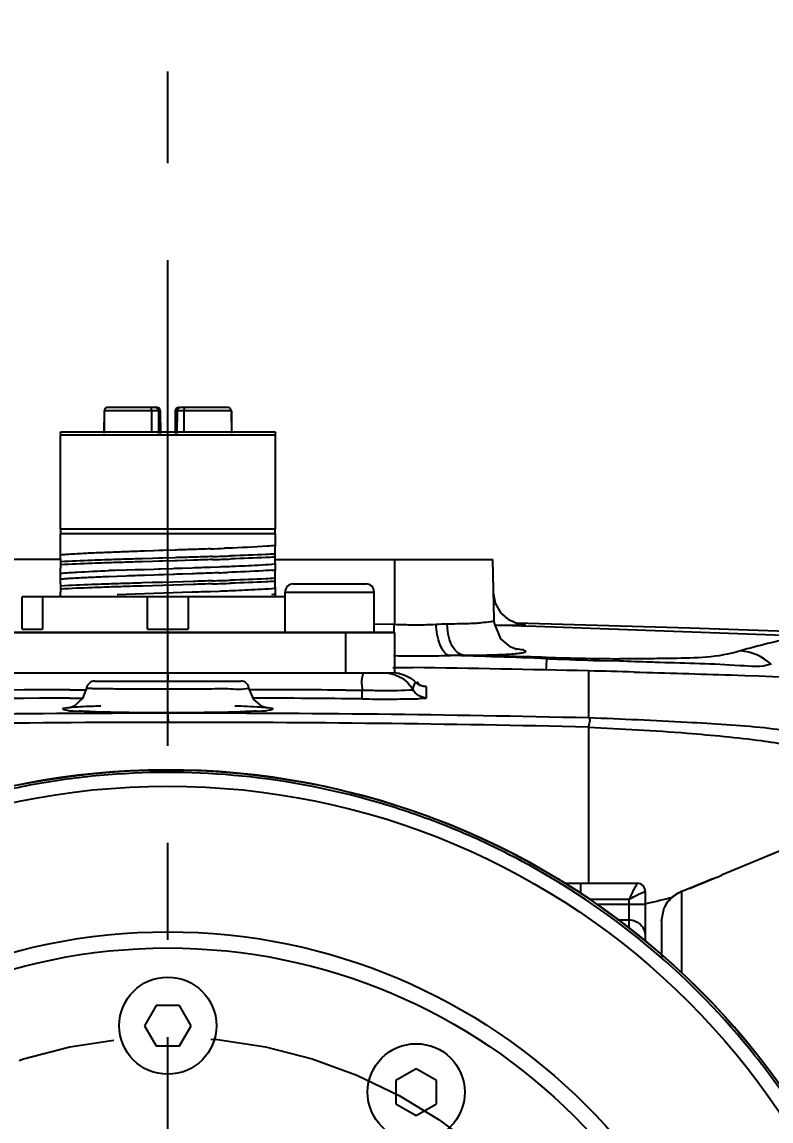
# Model space of a CAD drawing. Header units: millimetres. Extents: x 4086 to 8300, y 123 to 1549.
# Drawn here: x 7149.97 to 7161.54, y 846.44 to 863.42 of the extents above; entities that cross this region are included whole.
import ezdxf

# ---------------------------------------------------------------- set-up
doc = ezdxf.new("R2010")
doc.units = ezdxf.units.MM
doc.linetypes.add('CENTER', pattern=[0.6, 0.375, -0.075, 0.075, -0.075])
for name, color, linetype in [('中心线', 7, 'Continuous'), ('外形图', 7, 'Continuous'), ('尺寸标注', 7, 'Continuous'), ('整机图形', 7, 'Continuous')]:
    doc.layers.add(name, color=color, linetype=linetype)
doc.styles.add('思源黑', font='SourceHanSansCN-Normal.ttf')
doc.dimstyles.new('尺寸标注_1_4比例', dxfattribs={"dimtxt": 7, "dimasz": 6, "dimexe": 2, "dimexo": 1.5, "dimgap": 1, "dimtad": 1, "dimdec": 1, "dimlfac": 4, "dimdsep": 46, "dimtxsty": '思源黑', "dimcen": 0.09, "dimadec": 0, "dimazin": 0, "dimtp": 0.01, "dimtm": 0.01, "dimtfac": 1, "dimtdec": 1, "dimtofl": 0, "dimtmove": 0, "dimatfit": 3, "dimfxl": 1, "dimtolj": 1, "dimarcsym": 0})

# ---------------------------------------------------------------- blocks, each defined once
blk = doc.blocks.new('*D958')
at = {"layer": 'Defpoints', "color": 0}
for p in [(7181.006, 869.331), (7122.846, 830.481), (7181.006, 827.828)]:
    blk.add_point(p, dxfattribs=at)
at = {"layer": '尺寸标注', "color": 0, "lineweight": -2}
for p, q in [((7122.846, 831.981), (7122.846, 871.331)), ((7181.006, 829.328), (7181.006, 871.331)), ((7128.846, 869.331), (7175.006, 869.331))]:
    blk.add_line(p, q, dxfattribs=at)
at = {"layer": '尺寸标注', "color": 0}
for points in [[(7128.846, 870.331), (7128.846, 868.331), (7122.846, 869.331)], [(7175.006, 868.331), (7175.006, 870.331), (7181.006, 869.331)]]:
    blk.add_solid(points, dxfattribs=at)
at = {"layer": '尺寸标注', "color": 0, "insert": (7151.926, 873.96), "char_height": 7, "attachment_point": 5, "style": '思源黑'}
blk.add_mtext('\\A1;232.6', dxfattribs=at)
blk = doc.blocks.new('*D990')
at = {"layer": 'Defpoints', "color": 0}
for p in [(7182.866, 882.152), (7182.866, 707.18), (7121.564, 706.117)]:
    blk.add_point(p, dxfattribs=at)
at = {"layer": '尺寸标注', "color": 0, "lineweight": -2}
for p, q in [((7121.564, 707.617), (7121.564, 884.152)), ((7182.866, 708.68), (7182.866, 884.152)), ((7127.564, 882.152), (7176.866, 882.152))]:
    blk.add_line(p, q, dxfattribs=at)
at = {"layer": '尺寸标注', "color": 0}
for points in [[(7127.564, 883.152), (7127.564, 881.152), (7121.564, 882.152)], [(7176.866, 881.152), (7176.866, 883.152), (7182.866, 882.152)]]:
    blk.add_solid(points, dxfattribs=at)
at = {"layer": '尺寸标注', "color": 0, "insert": (7152.215, 886.777), "char_height": 7, "attachment_point": 5, "style": '思源黑'}
blk.add_mtext('\\A1;245.2', dxfattribs=at)

msp = doc.modelspace()

# ---------------------------------------------------------------- linework, layer by layer
at = {"layer": '中心线', "linetype": 'CENTER', "ltscale": 20}
msp.add_line((7152.2176, 840.2368), (7152.2176, 862.6542), dxfattribs=at)
msp.add_circle((7152.2176, 840.2368), 7.5, dxfattribs=at)
at = {"layer": '外形图'}
for p, q in [((7151.2355, 857.4123), (7151.2324, 857.0636)), ((7151.2353, 857.0635), (7151.2382, 857.4123)), ((7152.1015, 857.4123), (7151.2355, 857.4123)), ((7152.0228, 857.4618), (7151.2866, 857.4618)), ((7151.9647, 857.4123), (7151.964, 857.0868)), ((7152.0728, 857.4123), (7152.0758, 857.0629)), ((7152.0835, 857.4123), (7152.0863, 857.0629)), ((7152.1015, 857.4123), (7152.1046, 857.0632)), ((7152.3336, 857.4123), (7152.3306, 857.0632)), ((7153.1997, 857.4123), (7152.3336, 857.4123)), ((7152.3488, 857.0629), (7152.3517, 857.4123)), ((7152.3624, 857.4123), (7152.3593, 857.0629)), ((7153.1485, 857.4618), (7152.4124, 857.4618)), ((7152.4712, 857.0868), (7152.4704, 857.4123)), ((7153.1969, 857.4123), (7153.1999, 857.0635)), ((7153.1997, 857.4123), (7153.2027, 857.0636)), ((7150.5551, 857.0801), (7150.5801, 857.0868)), ((7150.5577, 855.5868), (7150.5577, 857.0368)), ((7153.8774, 857.0368), (7150.5577, 857.0368)), ((7150.5801, 857.0868), (7153.8551, 857.0868)), ((7153.8801, 857.0801), (7153.8551, 857.0868)), ((7153.8774, 857.0368), (7153.8774, 855.5868)), ((7150.5577, 855.5868), (7153.8774, 855.5868)), ((7150.5603, 855.1826), (7150.5603, 855.5118)), ((7153.8748, 855.5118), (7150.5603, 855.5118)), ((7153.8748, 855.5118), (7153.8748, 855.3286)), ((7153.1399, 855.2884), (7153.0945, 855.2867)), ((7150.5551, 855.1118), (7149.1551, 855.1118)), ((7151.9825, 855.1312), (7151.8274, 855.1265)), ((7152.0029, 855.2483), (7151.8567, 855.2433)), ((7152.0799, 855.1342), (7151.9825, 855.1312)), ((7152.0809, 855.2509), (7152.0029, 855.2483)), ((7152.1087, 855.1351), (7152.0799, 855.1342)), ((7152.1097, 855.2519), (7152.0809, 855.2509)), ((7152.1391, 855.136), (7152.1087, 855.1351)), ((7152.1506, 855.2533), (7152.1097, 855.2519)), ((7152.3264, 855.1417), (7152.1391, 855.136)), ((7152.3254, 855.2592), (7152.1506, 855.2533)), ((7152.3542, 855.2602), (7152.3254, 855.2592)), ((7152.3552, 855.1426), (7152.3264, 855.1417)), ((7152.6077, 855.1035), (7152.3609, 855.0959)), ((7153.8708, 855.1981), (7153.8708, 855.1512)), ((7153.8801, 855.1118), (7157.2372, 855.1118)), ((7155.7176, 855.1118), (7155.7176, 854.1134)), ((7155.7176, 855.1118), (7155.7176, 854.1134)), ((7157.2616, 854.1799), (7157.2372, 855.1118)), ((7150.5644, 855.0319), (7150.5644, 855.0788)), ((7151.4375, 854.947), (7151.573, 854.952)), ((7151.573, 854.952), (7151.7131, 854.957)), ((7151.7131, 854.957), (7151.8567, 854.9621)), ((7151.9825, 855.0844), (7151.8274, 855.0796)), ((7151.8567, 854.9621), (7152.0029, 854.9671)), ((7152.0795, 855.0874), (7151.9825, 855.0844)), ((7152.0029, 854.9671), (7152.0784, 854.9696)), ((7152.0784, 854.9696), (7152.1072, 854.9706)), ((7152.1083, 855.0882), (7152.0795, 855.0874)), ((7152.1072, 854.9706), (7152.2988, 854.9771)), ((7152.1391, 855.0892), (7152.1083, 855.0882)), ((7152.3268, 855.0949), (7152.1391, 855.0892)), ((7152.2988, 854.9771), (7152.3278, 854.9781)), ((7152.3609, 855.0959), (7152.3268, 855.0949)), ((7152.3278, 854.9781), (7152.3566, 854.9791)), ((7152.3566, 854.9791), (7152.4464, 854.9821)), ((7152.4464, 854.9821), (7152.5924, 854.9872)), ((7152.8754, 854.9972), (7153.0104, 855.0022)), ((7153.8748, 855.0474), (7153.8748, 854.9536)), ((7150.5603, 854.8076), (7150.5603, 854.9013)), ((7151.4375, 854.8532), (7151.3075, 854.8482)), ((7151.573, 854.8582), (7151.4375, 854.8532)), ((7152.0029, 854.8733), (7151.8567, 854.8683)), ((7152.1391, 854.761), (7151.9825, 854.7562)), ((7152.0776, 854.8758), (7152.0029, 854.8733)), ((7152.1064, 854.8768), (7152.0776, 854.8758)), ((7152.1506, 854.8783), (7152.1064, 854.8768)), ((7152.2961, 854.7658), (7152.1391, 854.761)), ((7152.2988, 854.8833), (7152.1506, 854.8783)), ((7152.4526, 854.7705), (7152.2961, 854.7658)), ((7152.3287, 854.8844), (7152.2988, 854.8833)), ((7152.3575, 854.8853), (7152.3287, 854.8844)), ((7152.4464, 854.8883), (7152.3575, 854.8853)), ((7152.5924, 854.8934), (7152.4464, 854.8883)), ((7152.6077, 854.7753), (7152.4526, 854.7705)), ((7153.8708, 854.8231), (7153.8708, 854.7762)), ((7150.5644, 854.6569), (7150.5644, 854.7038)), ((7151.9825, 854.7562), (7151.8274, 854.7515)), ((7151.9825, 854.7094), (7151.8274, 854.7046)), ((7151.8566, 854.5871), (7152.0027, 854.5921)), ((7152.1391, 854.7142), (7151.9825, 854.7094)), ((7152.0027, 854.5921), (7152.1504, 854.5971)), ((7152.2961, 854.7189), (7152.1391, 854.7142)), ((7152.1504, 854.5971), (7152.2987, 854.6021)), ((7152.4526, 854.7237), (7152.2961, 854.7189)), ((7152.2987, 854.6021), (7152.4463, 854.6071)), ((7152.4463, 854.6071), (7152.5923, 854.6122)), ((7152.6077, 854.7285), (7152.4526, 854.7237)), ((7152.8753, 854.6222), (7153.0104, 854.6272)), ((7153.8748, 854.6724), (7153.8748, 854.5786)), ((7154.0301, 853.9868), (7154.0301, 854.6118)), ((7154.0301, 854.6118), (7155.4051, 854.6118)), ((7154.0301, 853.9868), (7154.0301, 854.6118)), ((7154.0301, 854.6118), (7155.4051, 854.6118)), ((7154.1551, 854.7368), (7155.2801, 854.7368)), ((7154.1551, 854.7368), (7155.2801, 854.7368)), ((7155.4051, 853.9868), (7155.4051, 854.6118)), ((7155.4051, 853.9868), (7155.4051, 854.6118)), ((7157.2794, 854.4377), (7157.2508, 854.5918)), ((7149.9676, 854.0393), (7149.9676, 854.5368)), ((7154.0301, 854.5368), (7149.9676, 854.5368)), ((7150.2807, 854.5368), (7150.2807, 854.0393)), ((7151.4373, 854.572), (7151.5728, 854.577)), ((7151.5728, 854.577), (7151.7129, 854.582)), ((7151.7129, 854.582), (7151.8566, 854.5871)), ((7151.9045, 854.0393), (7151.9045, 854.5368)), ((7152.5307, 854.5368), (7152.5307, 854.0393)), ((7157.3674, 854.2839), (7157.2794, 854.4377)), ((7155.4089, 854.1226), (7155.7176, 854.1134)), ((7155.4089, 854.1226), (7155.7176, 854.1134)), ((7155.7164, 854.0739), (7155.7176, 854.1134)), ((7155.7164, 854.0739), (7155.7176, 854.1134)), ((7157.683, 854.0862), (7157.259, 854.1004)), ((7160.2795, 854.0516), (7157.6033, 854.1317)), ((7157.9015, 854.0789), (7157.683, 854.0862)), ((7142.7176, 853.9868), (7155.7176, 853.9868)), ((7155.7176, 853.9868), (7142.7176, 853.9868)), ((7149.9676, 854.0393), (7150.2807, 854.0393)), ((7151.9045, 854.0393), (7152.5307, 854.0393)), ((7154.9676, 853.3618), (7154.9676, 853.9868)), ((7154.9676, 853.3618), (7154.9676, 853.9868)), ((7155.7137, 853.9868), (7155.7164, 854.0739)), ((7155.7137, 853.9868), (7155.7164, 854.0739)), ((7155.7176, 853.9868), (7155.7176, 853.3618)), ((7155.7176, 853.9868), (7155.7176, 853.3618)), ((7162.4413, 853.9769), (7160.2795, 854.0516)), ((7155.6939, 853.4477), (7156.004, 853.4437)), ((7159.1957, 853.5427), (7158.9816, 853.5497)), ((7142.7176, 853.3618), (7155.7176, 853.3618)), ((7151.0882, 853.2368), (7153.347, 853.2368)), ((7152.2176, 853.3618), (7152.2176, 853.2368)), ((7152.2176, 852.7498), (7152.2176, 853.2368)), ((7158.7176, 853.393), (7158.7176, 852.6661)), ((7150.7022, 853.102), (7150.9644, 853.1029)), ((7150.9643, 853.1285), (7150.9019, 852.967)), ((7151.6115, 853.1166), (7151.7381, 853.116)), ((7151.7381, 853.116), (7151.8036, 853.1157)), ((7152.6315, 853.1157), (7152.697, 853.116)), ((7152.697, 853.116), (7152.8233, 853.1166)), ((7154.966, 853.0957), (7155.2192, 853.0939)), ((7155.2177, 852.9601), (7155.2192, 853.0939)), ((7155.2191, 853.1235), (7155.2192, 853.0939)), ((7156.0383, 853.211), (7156.0423, 853.2194)), ((7156.0423, 853.2194), (7156.0421, 853.2197)), ((7156.1178, 853.1692), (7156.0421, 853.2197)), ((7156.1668, 853.1545), (7156.1178, 853.1692)), ((7156.2164, 852.9761), (7156.2134, 853.1482)), ((7150.7026, 852.9722), (7150.9035, 852.9733)), ((7155.6657, 852.958), (7155.704, 852.9581)), ((7152.2176, 852.7498), (7152.2176, 852.7391)), ((7158.7176, 852.5243), (7158.7176, 850.1118)), ((7152.5267, 851.8577), (7152.5268, 851.8542)), ((7162.8426, 851.094), (7160.7723, 850.2368)), ((7160.636, 850.1805), (7160.5709, 850.1538)), ((7160.5709, 850.1538), (7160.636, 850.1805)), ((7158.3514, 850.1118), (7159.4676, 850.1118)), ((7158.5926, 850.1118), (7158.5926, 849.952)), ((7160.376, 850.0741), (7160.2743, 850.0327)), ((7160.2743, 850.0327), (7160.376, 850.0741)), ((7160.4219, 850.0928), (7160.376, 850.0741)), ((7160.376, 850.0741), (7160.4219, 850.0928)), ((7160.5029, 850.1259), (7160.4219, 850.0928)), ((7160.4219, 850.0928), (7160.5029, 850.1259)), ((7160.5709, 850.1538), (7160.5029, 850.1259)), ((7160.5029, 850.1259), (7160.5709, 850.1538)), ((7158.722, 849.8662), (7159.3426, 849.8662)), ((7159.3426, 849.4178), (7159.3426, 849.8662)), ((7159.5926, 849.9868), (7159.5926, 849.2183)), ((7160.1515, 849.9831), (7160.1515, 848.7276)), ((7158.8357, 849.7909), (7159.3426, 849.7909)), ((7159.8426, 849.5306), (7159.8871, 849.7368)), ((7159.8882, 849.7391), (7159.8871, 849.7368)), ((7159.8871, 849.7368), (7159.8882, 849.7391)), ((7159.1712, 849.5469), (7159.3426, 849.5469)), ((7159.8426, 849.5306), (7159.8426, 848.9664)), ((7152.0372, 848.2243), (7151.8567, 847.9118)), ((7152.398, 848.2243), (7152.0372, 848.2243)), ((7152.5784, 847.9118), (7152.398, 848.2243)), ((7151.8567, 847.9118), (7152.0372, 847.5993)), ((7152.398, 847.5993), (7152.5784, 847.9118)), ((7152.0372, 847.5993), (7152.398, 847.5993)), ((7156.0551, 847.2444), (7155.7426, 847.064)), ((7156.3676, 847.064), (7156.0551, 847.2444)), ((7155.7426, 847.064), (7155.7426, 846.7032)), ((7156.3676, 846.7032), (7156.3676, 847.064)), ((7155.7426, 846.7032), (7156.0551, 846.5227)), ((7156.0551, 846.5227), (7156.3676, 846.7032))]:
    msp.add_line(p, q, dxfattribs=at)
for points in [[(7151.2599, 857.4535), (7151.2526, 857.4474), (7151.2465, 857.4399), (7151.242, 857.4313), (7151.2392, 857.422), (7151.2382, 857.4123)], [(7151.2866, 857.4618), (7151.2772, 857.4609), (7151.2682, 857.4581), (7151.2599, 857.4535)], [(7151.9647, 857.4123), (7151.965, 857.422), (7151.9657, 857.4313), (7151.9669, 857.4399), (7151.9684, 857.4474)], [(7151.9684, 857.4474), (7151.9703, 857.4535), (7151.9724, 857.4581), (7151.9748, 857.4609), (7151.9772, 857.4618)], [(7152.0698, 857.4474), (7152.0629, 857.4535), (7152.0549, 857.4581), (7152.0463, 857.4609), (7152.0272, 857.4606)], [(7152.0835, 857.4123), (7152.0825, 857.422), (7152.0799, 857.4313), (7152.0756, 857.4399), (7152.0698, 857.4474)], [(7152.3517, 857.4123), (7152.3526, 857.422), (7152.3553, 857.4313), (7152.3596, 857.4399), (7152.3653, 857.4474)], [(7152.3653, 857.4474), (7152.3723, 857.4535), (7152.3802, 857.4581), (7152.3888, 857.4609), (7152.3978, 857.4618)], [(7152.4579, 857.4618), (7152.4604, 857.4609), (7152.4627, 857.4581), (7152.4649, 857.4535), (7152.4667, 857.4474), (7152.4683, 857.4399), (7152.4695, 857.4313), (7152.4702, 857.422), (7152.4704, 857.4123)], [(7153.1886, 857.4399), (7153.1826, 857.4474), (7153.1753, 857.4535), (7153.1669, 857.4581), (7153.1579, 857.4609), (7153.1485, 857.4618)], [(7153.1969, 857.4123), (7153.1959, 857.422), (7153.1931, 857.4313), (7153.1886, 857.4399)], [(7157.6838, 854.1104), (7157.6798, 854.1109), (7157.622, 854.1222), (7157.4945, 854.1757), (7157.3674, 854.2839)], [(7157.5913, 853.7291), (7157.5977, 853.728), (7157.5168, 853.761), (7157.3644, 853.8906), (7157.2654, 854.13), (7157.2616, 854.1798)], [(7153.7414, 852.8211), (7153.7415, 852.8212), (7153.6758, 852.8445), (7153.5453, 852.9505), (7153.4709, 853.1285)], [(7150.9019, 852.967), (7150.7691, 852.8494), (7150.7032, 852.8235)]]:
    msp.add_lwpolyline(points, dxfattribs=at)
for centre, radius in [((7152.2176, 840.2368), 11.625), ((7152.2176, 840.2368), 11.375), ((7152.2176, 840.2368), 9.125), ((7152.2176, 840.2369), 9.125), ((7152.2176, 840.2369), 8.875), ((7152.2176, 847.9118), 0.75), ((7156.0551, 846.8836), 0.75)]:
    msp.add_circle(centre, radius, dxfattribs=at)
for centre, radius, start, end in [((7152.0228, 857.4118), 0.05, 0.5, 90), ((7152.0515, 857.4118), 0.05, 0.5, 115.43133), ((7152.3836, 857.4118), 0.05, 64.56867, 179.5), ((7152.4124, 857.4118), 0.05, 90, 179.5), ((7150.0357, 933.7), 78.473, 272.07382, 272.233889), ((7151.114, 848.9745), 6.233, 93.8894, 94.34211), ((7152.7206, 818.3853), 36.8649, 92.38897, 92.615), ((7153.3305, 803.7049), 51.558, 92.24874, 92.38614), ((7155.5442, 731.5137), 123.6686, 91.862075, 91.993793), ((7154.963, 762.138), 93.157, 92.085498, 92.248928), ((7156.6199, 716.4254), 138.8996, 91.965178, 92.082287), ((7149.6173, 957.6066), 102.4996, 271.840537, 271.99946), ((7148.891, 978.7164), 123.6687, 271.862075, 271.993793), ((7154.8178, 752.6232), 102.4998, 91.840537, 91.999459), ((7153.8843, 789.9877), 65.0054, 92.15709, 92.27179), ((7148.0144, 988.1764), 133.2679, 271.968587, 272.090344), ((7151.1874, 904.4888), 49.5201, 272.25962, 272.40191), ((7153.5722, 858.0112), 3.0725, 274.5987, 275.65189), ((7151.114, 848.5995), 6.233, 93.8894, 94.34211), ((7152.7206, 818.0103), 36.8649, 92.38897, 92.615), ((7153.3305, 803.3299), 51.558, 92.24874, 92.38614), ((7156.6199, 716.0504), 138.8996, 91.965178, 92.082287), ((7149.6173, 957.2316), 102.4996, 271.840537, 271.99946), ((7150.5917, 918.8165), 63.9538, 272.167446, 272.283488), ((7139.3837, 854.9361), 11.1841, 357.95426, 358.56952), ((7155.5442, 731.1387), 123.6686, 91.862075, 91.993793), ((7154.8178, 752.2482), 102.4998, 91.840537, 91.999459), ((7148.0132, 987.8354), 133.3019, 271.968566, 272.090288), ((7148.891, 978.3414), 123.6687, 271.862075, 271.993793), ((7151.187, 904.1233), 49.5296, 272.25953, 272.40188), ((7154.1551, 854.6118), 0.125, 90, 180), ((7154.1551, 854.6118), 0.125, 90, 180), ((7155.2801, 854.6118), 0.125, 0, 90), ((7155.2801, 854.6118), 0.125, 0, 90), ((7153.5784, 857.5694), 3.0054, 274.67263, 275.66007), ((7157.8409, 854.4205), 3.9692, 177.71664, 178.10558), ((7156.085, 863.0975), 8.9917, 267.6581, 269.25144), ((7156.1001, 863.5587), 9.4531, 267.68066, 268.69476), ((7157.5318, 851.7745), 2.3413, 86.08206, 86.41185), ((7130.0138, 32.4814), 822.0706, 87.7393803, 88.0559412), ((7152.8299, 717.9915), 135.6924, 87.786018, 88.425626), ((7156.67, 873.4988), 19.8648, 270.33654, 271.51395), ((7146.5919, 427.8459), 425.9104, 88.455923, 88.628401), ((7160.451, 941.4989), 87.9295, 268.447302, 268.630787), ((7160.9733, 926.4078), 72.8831, 267.718574, 267.85025), ((7164.072, 1007.5083), 154.0427, 267.830028, 268.106305), ((7159.6288, 906.2077), 52.6288, 268.60757, 269.31255), ((7159.4723, 894.6756), 41.0956, 269.33784, 269.6211), ((7152.3723, 586.3198), 267.1485, 88.638999, 89.22109), ((7151.0882, 853.1118), 0.125, 90, 172.32454), ((7153.347, 853.1118), 0.125, 7.67497, 90), ((7155.6931, 852.863), 0.4988, 77.91102, 88.65241), ((7153.5986, 638.2106), 215.2433, 88.449261, 88.637245), ((7152.2192, 438.131), 414.9738, 90.209445, 91.243353), ((7151.9272, 911.2936), 58.1778, 269.413122, 269.689041), ((7152.211, 968.91), 115.795, 269.798411, 270.003239), ((7152.2175, 438.3191), 414.7858, 89.62034, 89.82688), ((7155.8837, 854.3849), 1.2881, 272.78172, 273.52484), ((7155.5726, 852.866), 0.4907, 29.08908, 37.36859), ((7155.9189, 853.8177), 0.7198, 273.50486, 274.60183), ((7152.2178, 576.4719), 276.5045, 90.313978, 91.864687), ((7152.2176, 576.4841), 276.4923, 89.378288, 89.7268), ((7155.632, 890.9986), 38.0407, 269.37599, 269.71006), ((7155.6041, 884.7013), 31.7434, 269.70284, 270.1111), ((7152.4176, 581.1921), 271.5471, 90.042204, 91.487222), ((7152.4171, 581.1092), 271.63, 88.670611, 90.042091), ((7152.4219, 581.2987), 271.2986, 90.042229, 91.487263), ((7152.4216, 581.2629), 271.3345, 88.670399, 90.042156), ((7152.2176, 840.2368), 11.625, 262.871, 247.12901), ((7152.2176, 840.2368), 11.625, 262.87101, 247.12901), ((7132.4444, 918.6511), 74.0472, 292.378548, 292.492695), ((7132.4445, 918.651), 74.047, 292.378548, 292.492696), ((7159.4676, 849.9868), 0.125, 0, 90), ((7157.8383, 857.8772), 8.2692, 282.4873, 285.25244), ((7160.3375, 849.5223), 0.4969, 111.98688, 115.49947), ((7157.7207, 858.3894), 8.7946, 282.27752, 282.51397), ((7160.3207, 849.5296), 0.4806, 147.28331, 154.15372)]:
    msp.add_arc(centre, radius, start, end, dxfattribs=at)
for points, knots in [([(7150.5551, 857.0801), (7150.5566, 857.081), (7150.5554, 857.0757), (7150.5652, 857.0656), (7150.5577, 857.0492), (7150.5577, 857.0368)], [0, 0, 0, 0, 0.1208051, 0.1541315, 1, 1, 1, 1]), ([(7153.8801, 857.0801), (7153.8785, 857.081), (7153.8797, 857.0757), (7153.8699, 857.0656), (7153.8774, 857.0492), (7153.8774, 857.0368)], [0, 0, 0, 0, 0.1208001, 0.1541482, 1, 1, 1, 1]), ([(7150.5577, 855.5868), (7150.5583, 855.5762), (7150.5592, 855.5512), (7150.5599, 855.5262), (7150.5603, 855.5118)], [0, 0, 0, 0, 0.4257238, 1, 1, 1, 1]), ([(7153.8748, 855.5118), (7153.8752, 855.5262), (7153.8759, 855.5512), (7153.8769, 855.5762), (7153.8774, 855.5868)], [0, 0, 0, 0, 0.5742651, 1, 1, 1, 1]), ([(7153.8748, 855.3286), (7153.8336, 855.3245), (7153.5889, 855.3062), (7153.3437, 855.2966), (7153.1399, 855.2884)], [0, 0, 0, 0, 0.168749, 1, 1, 1, 1]), ([(7151.2416, 855.1074), (7151.1759, 855.1051), (7150.9501, 855.0969), (7150.7243, 855.0878), (7150.5644, 855.0788)], [0, 0, 0, 0, 0.2909804, 1, 1, 1, 1]), ([(7151.0386, 855.2118), (7151.0056, 855.2103), (7150.8897, 855.2048), (7150.7739, 855.1987), (7150.6912, 855.1931)], [0, 0, 0, 0, 0.2855787, 1, 1, 1, 1]), ([(7153.8708, 855.1981), (7153.8244, 855.1955), (7153.5988, 855.184), (7153.373, 855.1757), (7153.1935, 855.1694)], [0, 0, 0, 0, 0.2054193, 1, 1, 1, 1]), ([(7153.8708, 855.1512), (7153.8245, 855.1486), (7153.5988, 855.1372), (7153.373, 855.1288), (7153.1935, 855.1226)], [0, 0, 0, 0, 0.2054183, 1, 1, 1, 1]), ([(7151.2416, 855.0605), (7151.1759, 855.0582), (7150.9501, 855.05), (7150.7243, 855.0408), (7150.5644, 855.0319)], [0, 0, 0, 0, 0.2909809, 1, 1, 1, 1]), ([(7150.6912, 854.9118), (7150.7322, 854.9146), (7150.9375, 854.9269), (7151.143, 854.9355), (7151.3075, 854.942)], [0, 0, 0, 0, 0.1997252, 1, 1, 1, 1]), ([(7153.8186, 854.9486), (7153.7768, 854.9452), (7153.5508, 854.9301), (7153.3244, 854.9208), (7153.1399, 854.9134)], [0, 0, 0, 0, 0.1849259, 1, 1, 1, 1]), ([(7153.2627, 855.0122), (7153.3284, 855.015), (7153.5325, 855.0244), (7153.7368, 855.0337), (7153.8748, 855.0474)], [0, 0, 0, 0, 0.3213216, 1, 1, 1, 1]), ([(7151.0386, 854.8368), (7151.0056, 854.8353), (7150.8897, 854.8298), (7150.7739, 854.8237), (7150.6912, 854.8181)], [0, 0, 0, 0, 0.2855787, 1, 1, 1, 1]), ([(7153.8708, 854.8231), (7153.8244, 854.8205), (7153.5988, 854.809), (7153.373, 854.8007), (7153.1935, 854.7944)], [0, 0, 0, 0, 0.2054193, 1, 1, 1, 1]), ([(7153.8708, 854.7762), (7153.8245, 854.7736), (7153.5988, 854.7622), (7153.373, 854.7538), (7153.1935, 854.7476)], [0, 0, 0, 0, 0.2054183, 1, 1, 1, 1]), ([(7151.2416, 854.7324), (7151.1759, 854.7301), (7150.9501, 854.7219), (7150.7243, 854.7128), (7150.5644, 854.7038)], [0, 0, 0, 0, 0.2909804, 1, 1, 1, 1]), ([(7151.2416, 854.6855), (7151.1759, 854.6832), (7150.9501, 854.675), (7150.7243, 854.6658), (7150.5644, 854.6569)], [0, 0, 0, 0, 0.2909809, 1, 1, 1, 1]), ([(7153.2627, 854.6372), (7153.3283, 854.64), (7153.5325, 854.6494), (7153.7368, 854.6587), (7153.8748, 854.6724)], [0, 0, 0, 0, 0.3213223, 1, 1, 1, 1]), ([(7156.558, 853.6326), (7156.492, 853.6553), (7156.394, 853.8361), (7156.3673, 854.0057), (7156.3624, 854.1139)], [0, 0, 0, 0, 0.3918388, 1, 1, 1, 1]), ([(7156.5349, 854.1204), (7156.6358, 854.1213), (7156.8089, 854.1257), (7157.0509, 854.1332), (7157.1648, 854.1538), (7157.262, 854.1619), (7157.2616, 854.1798)], [0, 0, 0, 0, 0.4128881, 0.7282638, 0.9267484, 1, 1, 1, 1]), ([(7156.7867, 853.6343), (7156.7519, 853.638), (7156.5741, 853.7375), (7156.5378, 853.9642), (7156.5349, 854.1204)], [0, 0, 0, 0, 0.1830279, 1, 1, 1, 1]), ([(7157.2774, 854.1024), (7157.3272, 854.1019), (7157.4694, 854.101), (7157.6116, 854.0992), (7157.704, 854.1022)], [0, 0, 0, 0, 0.3504516, 1, 1, 1, 1]), ([(7157.704, 854.1022), (7157.7151, 854.1025), (7157.7632, 854.106), (7157.707, 854.1093), (7157.6918, 854.1104)], [0, 0, 0, 0, 0.4224093, 1, 1, 1, 1]), ([(7162.4413, 853.9769), (7162.2606, 853.9839), (7161.7936, 853.8936), (7161.34, 853.7819), (7161.0627, 853.702)], [0, 0, 0, 0, 0.3851811, 1, 1, 1, 1]), ([(7155.7025, 853.6303), (7155.9194, 853.624), (7156.2048, 853.6207), (7156.4899, 853.6296), (7156.558, 853.6326)], [0, 0, 0, 0, 0.7608562, 1, 1, 1, 1]), ([(7157.1949, 853.6408), (7157.3074, 853.6439), (7157.4518, 853.649), (7157.6371, 853.664), (7157.6939, 853.6734), (7157.7571, 853.6855), (7157.7214, 853.7175), (7157.6661, 853.7181), (7157.6143, 853.7305), (7157.582, 853.7347)], [0, 0, 0, 0, 0.4622262, 0.6171202, 0.7171171, 0.76172, 0.7877131, 0.8661365, 1, 1, 1, 1]), ([(7158.072, 853.5826), (7158.0716, 853.5868), (7158.0707, 853.5931), (7158.0696, 853.5997), (7158.0684, 853.6016)], [0, 0, 0, 0, 0.6502312, 1, 1, 1, 1]), ([(7159.888, 853.5838), (7159.8375, 853.5829), (7159.6083, 853.5797), (7159.3791, 853.5797), (7159.2005, 853.5809)], [0, 0, 0, 0, 0.220704, 1, 1, 1, 1]), ([(7161.0627, 853.702), (7161.0184, 853.6889), (7160.638, 853.5831), (7160.236, 853.59), (7159.888, 853.5838)], [0, 0, 0, 0, 0.1171169, 1, 1, 1, 1]), ([(7159.8179, 853.5225), (7159.7694, 853.5241), (7159.562, 853.531), (7159.3546, 853.5376), (7159.1957, 853.5427)], [0, 0, 0, 0, 0.2339247, 1, 1, 1, 1]), ([(7161.536, 853.4948), (7161.3846, 853.4448), (7160.7939, 853.5035), (7160.2314, 853.5086), (7159.8179, 853.5225)], [0, 0, 0, 0, 0.2780631, 1, 1, 1, 1]), ([(7155.2168, 853.3618), (7155.238, 853.3618), (7155.1907, 853.2321), (7155.2189, 853.1817), (7155.2191, 853.1235)], [0, 0, 0, 0, 0.2669768, 1, 1, 1, 1]), ([(7159.4235, 853.3751), (7159.9218, 853.3616), (7161.5609, 853.3118), (7163.1996, 853.2437), (7164.339, 853.1777)], [0, 0, 0, 0, 0.3039806, 1, 1, 1, 1]), ([(7150.9643, 853.1285), (7150.9641, 853.1205), (7151.0155, 853.1335), (7151.0672, 853.1172), (7151.1921, 853.123), (7151.2793, 853.1194), (7151.3313, 853.1188)], [0, 0, 0, 0, 0.0657204, 0.2599331, 0.5753078, 1, 1, 1, 1]), ([(7152.8233, 853.1166), (7152.9313, 853.1172), (7153.1455, 853.1294), (7153.3665, 853.1012), (7153.4709, 853.1285)], [0, 0, 0, 0, 0.5001186, 1, 1, 1, 1]), ([(7155.2192, 853.0939), (7155.2958, 853.0932), (7155.5381, 853.0924), (7155.7807, 853.0902), (7155.9462, 853.0983)], [0, 0, 0, 0, 0.3162191, 1, 1, 1, 1]), ([(7155.9766, 853.1002), (7155.9828, 853.1007), (7155.9888, 853.1026), (7156.0013, 853.1024), (7156.0014, 853.1046)], [0, 0, 0, 0, 0.7344373, 1, 1, 1, 1]), ([(7156.2134, 853.1482), (7156.2133, 853.1526), (7156.1871, 853.1501), (7156.1758, 853.1546), (7156.1633, 853.1556)], [0, 0, 0, 0, 0.258393, 1, 1, 1, 1]), ([(7155.704, 852.9581), (7155.7747, 852.9583), (7155.8954, 852.9619), (7156.0685, 852.9566), (7156.1434, 852.9766), (7156.2166, 852.9642), (7156.2164, 852.9761)], [0, 0, 0, 0, 0.413184, 0.7307749, 0.930711, 1, 1, 1, 1]), ([(7150.7056, 852.8247), (7150.6693, 852.8213), (7150.5519, 852.8164), (7150.7164, 852.7678), (7150.8777, 852.7809), (7151.0706, 852.7646), (7151.1821, 852.7616)], [0, 0, 0, 0, 0.1568167, 0.2313345, 0.520644, 1, 1, 1, 1]), ([(7151.1831, 852.8494), (7151.1331, 852.8478), (7150.9738, 852.842), (7150.8145, 852.8349), (7150.7056, 852.8247)], [0, 0, 0, 0, 0.3139272, 1, 1, 1, 1]), ([(7151.1821, 852.7616), (7151.2589, 852.7596), (7151.604, 852.7521), (7151.9492, 852.7498), (7152.2176, 852.7498)], [0, 0, 0, 0, 0.2225788, 1, 1, 1, 1]), ([(7152.2176, 852.7391), (7152.2194, 852.7357), (7152.216, 852.6859), (7152.2215, 852.6407), (7152.2219, 852.5973)], [0, 0, 0, 0, 0.0821497, 1, 1, 1, 1]), ([(7152.2176, 852.7498), (7152.3106, 852.7498), (7152.6555, 852.7508), (7153.0004, 852.7549), (7153.2521, 852.7616)], [0, 0, 0, 0, 0.2697464, 1, 1, 1, 1]), ([(7153.2521, 852.7616), (7153.3633, 852.7645), (7153.5567, 852.7802), (7153.7165, 852.7686), (7153.8834, 852.8151), (7153.7684, 852.821), (7153.7332, 852.8244)], [0, 0, 0, 0, 0.4793602, 0.770077, 0.8472953, 1, 1, 1, 1]), ([(7153.7332, 852.8244), (7153.7043, 852.8271), (7153.5445, 852.8393), (7153.3843, 852.8452), (7153.253, 852.8494)], [0, 0, 0, 0, 0.1807353, 1, 1, 1, 1]), ([(7162.5794, 852.3356), (7162.4738, 852.3975), (7162.0729, 852.4321), (7161.307, 852.5369), (7160.1305, 852.6046), (7159.2262, 852.6487), (7158.7176, 852.6666)], [0, 0, 0, 0, 0.0945743, 0.2987343, 0.6066464, 1, 1, 1, 1]), ([(7158.719, 852.6661), (7158.7471, 852.6608), (7158.7236, 852.5823), (7158.718, 852.5432), (7158.718, 852.5243)], [0, 0, 0, 0, 0.6021679, 1, 1, 1, 1]), ([(7162.3416, 852.0642), (7162.3387, 852.0932), (7162.2382, 852.146), (7162.0667, 852.1961), (7161.762, 852.258), (7161.1487, 852.3468), (7160.1173, 852.4443), (7159.226, 852.4958), (7158.7176, 852.5181)], [0, 0, 0, 0, 0.0237645, 0.0756518, 0.1579649, 0.2708056, 0.5847924, 1, 1, 1, 1]), ([(7153.4904, 851.7539), (7152.8069, 851.8294), (7151.768, 851.8512), (7150.3995, 851.696), (7149.0497, 851.4198), (7147.4168, 850.8503), (7145.6109, 849.8308), (7144.0142, 848.5071), (7142.6776, 846.9213), (7141.6434, 845.1235), (7140.9444, 843.1709), (7140.6028, 841.1252), (7140.6293, 839.0514), (7141.0232, 837.0151), (7141.772, 835.081), (7142.852, 833.3103), (7144.2283, 831.7593), (7145.4522, 830.7971), (7146.329, 830.2527), (7146.7802, 830.001), (7147.2412, 829.7681), (7147.5547, 829.6255), (7147.7133, 829.5586)], [0, 0, 0, 0, 0.0624913, 0.093768, 0.1250446, 0.1875359, 0.2500272, 0.3125184, 0.3750097, 0.437501, 0.4999922, 0.5624835, 0.6249747, 0.687466, 0.7499573, 0.8124485, 0.8749398, 0.9374311, 0.9530736, 0.9687148, 0.9843584, 1, 1, 1, 1]), ([(7150.7793, 828.7371), (7150.9683, 828.7135), (7151.3477, 828.6778), (7151.9185, 828.6492), (7152.4901, 828.648), (7153.6304, 828.7034), (7155.3295, 828.9969), (7157.4713, 829.8248), (7159.4101, 831.0562), (7161.0697, 832.6437), (7162.3861, 834.5257), (7163.3081, 836.6292), (7163.8001, 838.8725), (7163.8428, 841.1689), (7163.4349, 843.4287), (7162.7316, 845.2104), (7161.9691, 846.5302), (7161.0805, 847.7687), (7159.747, 849.1434), (7158.1697, 850.2295), (7156.8005, 850.8996), (7155.3725, 851.4318), (7154.2464, 851.6704), (7153.4904, 851.7539)], [0, 0, 0, 0, 0.0156445, 0.0312904, 0.0469344, 0.0625797, 0.1250641, 0.1875487, 0.2500332, 0.3125178, 0.3750024, 0.4374869, 0.4999715, 0.562456, 0.6249406, 0.6874251, 0.7187054, 0.7499857, 0.8124703, 0.8749548, 0.9062351, 0.9375154, 1, 1, 1, 1]), ([(7159.4676, 850.1118), (7159.467, 850.1118), (7159.4664, 850.1091), (7159.4639, 850.1061), (7159.4607, 850.0992), (7159.456, 850.0906), (7159.4503, 850.0794), (7159.4407, 850.0608), (7159.4267, 850.0334), (7159.408, 849.9965), (7159.3873, 849.9554), (7159.3652, 849.9115), (7159.3502, 849.8815), (7159.3426, 849.8662)], [0, 0, 0, 0, 0.0057749, 0.0221188, 0.0487109, 0.0850354, 0.130423, 0.1841086, 0.3130749, 0.4652666, 0.6343105, 0.8143455, 1, 1, 1, 1]), ([(7159.3426, 849.8662), (7159.3729, 849.8815), (7159.4175, 849.9035), (7159.4748, 849.9317), (7159.5124, 849.95), (7159.5404, 849.9634), (7159.5594, 849.9724), (7159.5708, 849.9778), (7159.5795, 849.9816), (7159.5868, 849.9851), (7159.5896, 849.9857), (7159.5926, 849.9873), (7159.5926, 849.9868)], [0, 0, 0, 0, 0.3672142, 0.5370404, 0.6898158, 0.8189788, 0.8725582, 0.9176747, 0.9535493, 0.9795155, 0.9950677, 1, 1, 1, 1]), ([(7160.1236, 849.9708), (7160.0862, 849.953), (7159.9911, 849.8929), (7159.9184, 849.8024), (7159.8882, 849.7391)], [0, 0, 0, 0, 0.3716197, 1, 1, 1, 1]), ([(7159.9164, 849.7894), (7159.9258, 849.8041), (7159.9798, 849.8791), (7160.0561, 849.9386), (7160.1236, 849.9708)], [0, 0, 0, 0, 0.1898937, 1, 1, 1, 1]), ([(7159.3426, 849.7909), (7159.3588, 849.7909), (7159.3907, 849.7908), (7159.437, 849.7906), (7159.4797, 849.7902), (7159.5171, 849.7896), (7159.5443, 849.7891), (7159.5623, 849.7886), (7159.5729, 849.7882), (7159.5809, 849.7878), (7159.5873, 849.7876), (7159.5901, 849.7869), (7159.5926, 849.7869), (7159.5926, 849.7865)], [0, 0, 0, 0, 0.1949809, 0.3824563, 0.55525, 0.7067122, 0.8310283, 0.8814719, 0.9234325, 0.9565141, 0.9804021, 0.9948917, 1, 1, 1, 1]), ([(7159.3426, 849.5469), (7159.3751, 849.5469), (7159.4407, 849.5341), (7159.5238, 849.4789), (7159.5795, 849.3963), (7159.5926, 849.331), (7159.5926, 849.2987)], [0, 0, 0, 0, 0.2508006, 0.5011345, 0.7508038, 1, 1, 1, 1])]:
    msp.add_open_spline(points, degree=3, knots=knots, dxfattribs=at)
for points in [[(7152.5924, 855.2684), (7152.513, 855.2656), (7152.4336, 855.2629), (7152.3542, 855.2602)], [(7152.8754, 855.2784), (7152.7811, 855.275), (7152.6867, 855.2716), (7152.5924, 855.2684)], [(7153.8748, 855.3286), (7153.8731, 855.2851), (7153.8719, 855.2416), (7153.8708, 855.1981)], [(7150.6421, 855.1896), (7150.6148, 855.1875), (7150.5875, 855.1853), (7150.5603, 855.1826)], [(7150.5644, 855.0788), (7150.5633, 855.1134), (7150.5622, 855.148), (7150.5603, 855.1826)], [(7151.8274, 855.1265), (7151.7269, 855.1234), (7151.6263, 855.1202), (7151.5258, 855.1169)], [(7152.6077, 855.1503), (7152.5235, 855.1477), (7152.4394, 855.1451), (7152.3552, 855.1426)], [(7152.9094, 855.1599), (7152.8088, 855.1566), (7152.7083, 855.1534), (7152.6077, 855.1503)], [(7152.9094, 855.113), (7152.8088, 855.1097), (7152.7083, 855.1066), (7152.6077, 855.1035)], [(7153.8708, 855.1512), (7153.8719, 855.1166), (7153.873, 855.0819), (7153.8748, 855.0474)], [(7150.5603, 854.9013), (7150.562, 854.9448), (7150.5632, 854.9884), (7150.5644, 855.0319)], [(7151.8274, 855.0796), (7151.7269, 855.0765), (7151.6263, 855.0733), (7151.5258, 855.0701)], [(7153.0104, 855.0022), (7153.0536, 855.0039), (7153.0967, 855.0055), (7153.1399, 855.0072)], [(7153.8748, 854.9536), (7153.8731, 854.9101), (7153.8719, 854.8666), (7153.8708, 854.8231)], [(7150.5603, 854.9013), (7150.6039, 854.9057), (7150.6475, 854.9089), (7150.6912, 854.9118)], [(7150.6421, 854.8146), (7150.6148, 854.8125), (7150.5875, 854.8103), (7150.5603, 854.8076)], [(7150.5644, 854.7038), (7150.5633, 854.7384), (7150.5622, 854.773), (7150.5603, 854.8076)], [(7152.8754, 854.9034), (7152.7811, 854.9), (7152.6867, 854.8966), (7152.5924, 854.8934)], [(7152.9094, 854.7849), (7152.8088, 854.7816), (7152.7083, 854.7784), (7152.6077, 854.7753)], [(7153.0104, 854.9084), (7152.9654, 854.9067), (7152.9204, 854.905), (7152.8754, 854.9034)], [(7153.8708, 854.7762), (7153.8719, 854.7416), (7153.873, 854.7069), (7153.8748, 854.6724)], [(7151.8274, 854.7515), (7151.7269, 854.7484), (7151.6263, 854.7452), (7151.5258, 854.7419)], [(7151.8274, 854.7046), (7151.7269, 854.7015), (7151.6263, 854.6983), (7151.5258, 854.6951)], [(7152.9094, 854.738), (7152.8088, 854.7347), (7152.7083, 854.7316), (7152.6077, 854.7285)], [(7153.0104, 854.6272), (7153.0535, 854.6289), (7153.0966, 854.6305), (7153.1398, 854.6322)], [(7155.8848, 854.1081), (7156.044, 854.1045), (7156.2034, 854.105), (7156.3624, 854.1139)], [(7155.9675, 854.1066), (7156.0991, 854.105), (7156.2309, 854.1065), (7156.3624, 854.1139)], [(7156.3624, 854.1139), (7156.4186, 854.1171), (7156.475, 854.122), (7156.5312, 854.1178)], [(7155.7025, 853.6303), (7155.9876, 853.622), (7156.2731, 853.6199), (7156.558, 853.6326)], [(7156.558, 853.6326), (7156.6335, 853.6338), (7156.7091, 853.6359), (7156.7845, 853.6328)], [(7158.065, 853.4076), (7158.0671, 853.4659), (7158.0702, 853.5242), (7158.0719, 853.5825)], [(7161.5359, 853.4947), (7161.4118, 853.6141), (7161.2346, 853.692), (7161.0627, 853.702)], [(7155.5644, 853.3618), (7155.7126, 853.3618), (7155.8727, 853.2817), (7155.9626, 853.1639)], [(7155.7976, 853.3508), (7155.8433, 853.341), (7155.8879, 853.3243), (7155.9291, 853.3022)], [(7155.9291, 853.3022), (7155.9703, 853.2801), (7156.0088, 853.2521), (7156.0423, 853.2194)], [(7152.2176, 853.115), (7152.2875, 853.115), (7152.3574, 853.1151), (7152.4274, 853.1152)], [(7152.4274, 853.1152), (7152.4954, 853.1153), (7152.5634, 853.1155), (7152.6315, 853.1157)], [(7156.0014, 853.1046), (7156.0106, 853.141), (7156.0226, 853.1769), (7156.0383, 853.211)], [(7156.2164, 852.9761), (7156.1329, 852.9773), (7156.042, 853.0316), (7156.0014, 853.1046)], [(7156.2134, 853.1482), (7156.1587, 853.149), (7156.0811, 853.1723), (7156.0688, 853.2255)], [(7160.2743, 850.0327), (7160.2334, 850.0162), (7160.1924, 849.9996), (7160.1515, 849.9831)]]:
    msp.add_open_spline(points, degree=3, dxfattribs=at)
at = {"layer": '整机图形'}
msp.add_line((7146.7176, 853.9868), (7151.7176, 853.9868), dxfattribs=at)

# ---------------------------------------------------------------- dimensions: what is measured, and where the dimension line sits
at = {"layer": '尺寸标注'}
for base, p1, p2, picture, middle in [((7182.8659, 882.1522), (7121.5641, 706.1168), (7182.8659, 707.1804), '*D990', (7152.215, 886.7765)), ((7181.0063, 869.3309), (7122.846, 830.4814), (7181.0063, 827.8284), '*D958', (7151.9262, 873.96))]:
    dim = msp.add_linear_dim(base=base, p1=p1, p2=p2, dimstyle='尺寸标注_1_4比例', dxfattribs=at)
    dim.commit()
    dim.dimension.update_dxf_attribs({"geometry": picture, "text_midpoint": middle})

doc.saveas('drawing.dxf')
